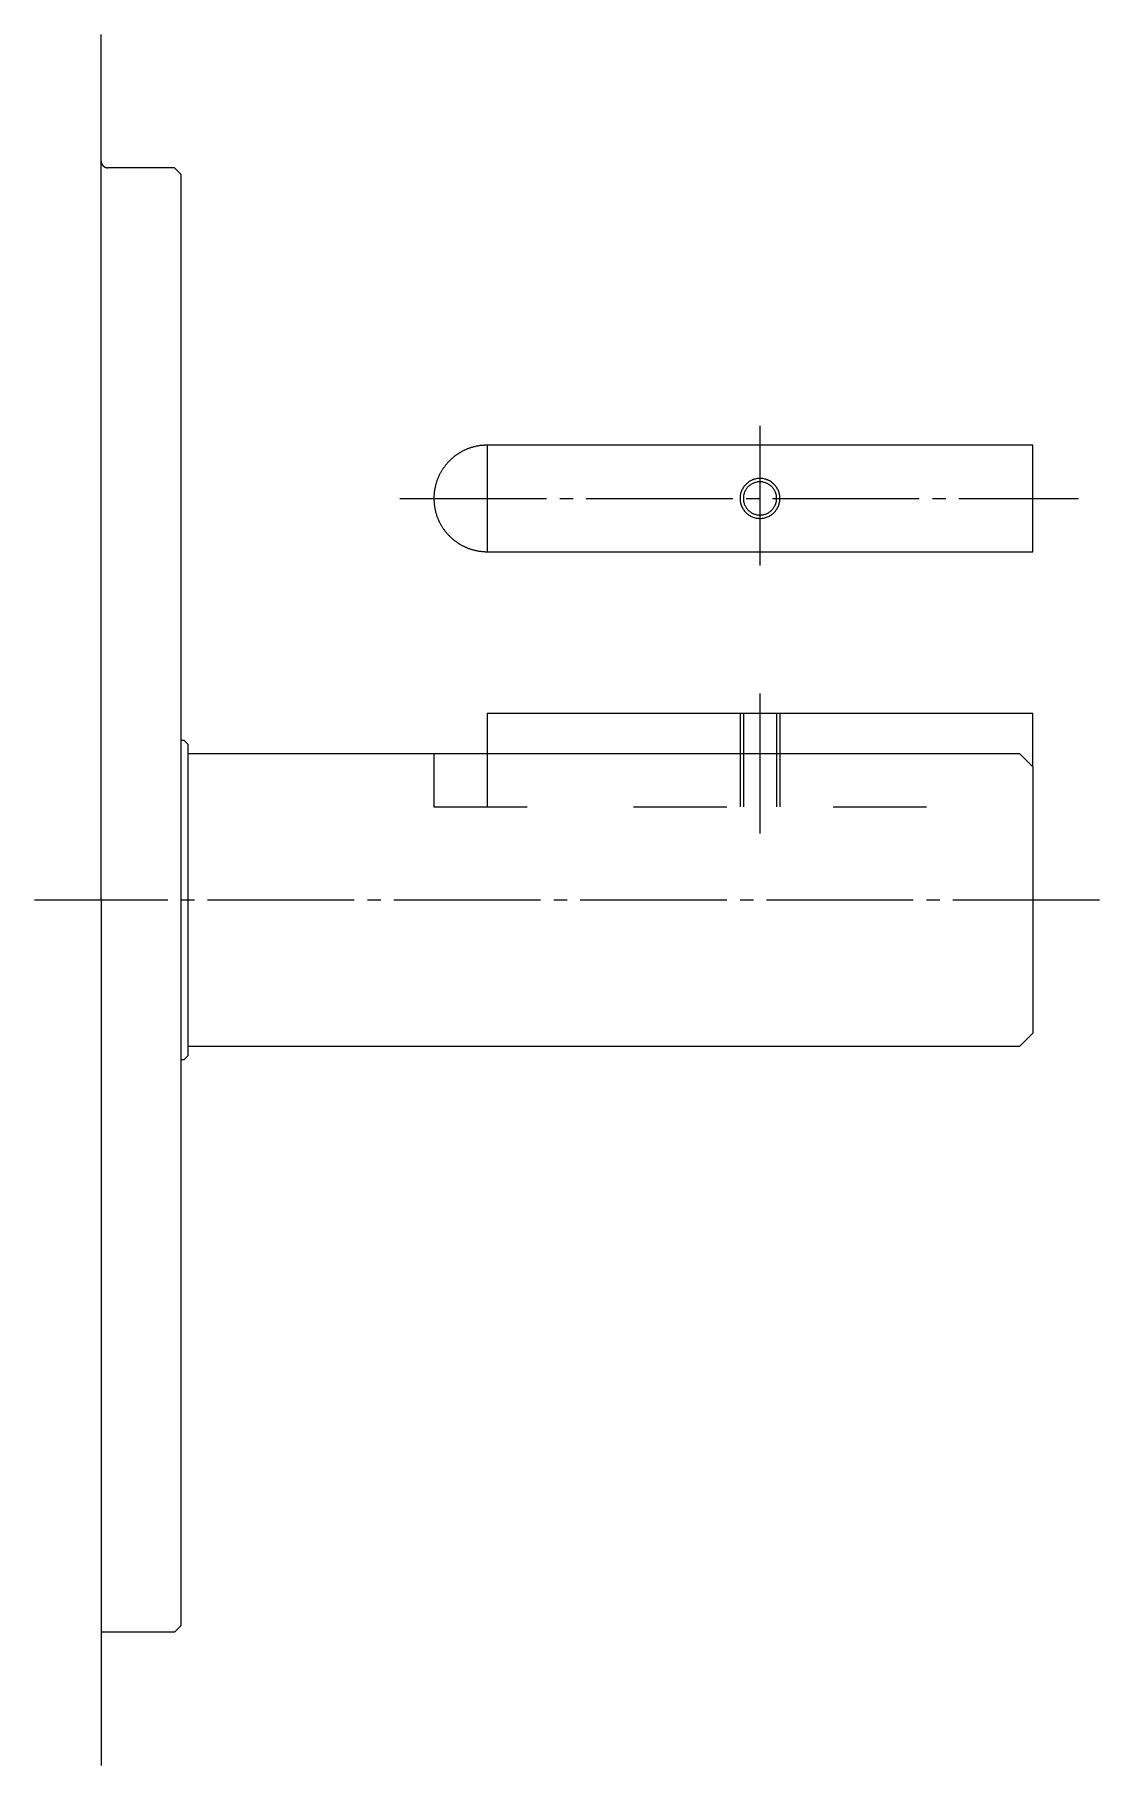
# Model space of a CAD drawing. Extents: x 0 to 661, y 0 to 384.
# Drawn here: x 355.4 to 435.4, y 0 to 130 of the extents above; entities that cross this region are included whole.
import ezdxf

# ---------------------------------------------------------------- set-up
doc = ezdxf.new("R2010")
doc.units = 0
doc.linetypes.add('DASH_CENTER', pattern=[14, 11, -1, 1, -1])
doc.linetypes.add('DASHED', pattern=[15, 7, -8])
doc.layers.get('0').update_dxf_attribs({"linetype": 'CONTINUOUS'})

msp = doc.modelspace()

# ---------------------------------------------------------------- linework, layer by layer
at = {"color": 7, "linetype": 'CONTINUOUS'}
for p, q in [((360.39, 96.34), (360.39, 130)), ((360.39, 65), (360.39, 119.8)), ((365.89, 120), (360.89, 120)), ((365.89, 120), (366.39, 119.5)), ((366.39, 65), (366.39, 119.5)), ((389.39, 99.16), (389.39, 91.16)), ((430.39, 99.16), (389.39, 99.16)), ((430.39, 91.16), (430.39, 99.16)), ((389.39, 91.16), (430.39, 91.16)), ((389.39, 79), (389.39, 76)), ((430.39, 79), (389.39, 79)), ((430.39, 75), (430.39, 79)), ((366.39, 77), (366.59, 77)), ((366.59, 77), (366.89, 76.7)), ((366.89, 76.7), (366.89, 53.3)), ((366.89, 76), (385.39, 76)), ((385.39, 76), (389.39, 76)), ((389.39, 76), (429.39, 76)), ((429.39, 76), (430.39, 75)), ((430.39, 75), (430.39, 72)), ((430.39, 72), (430.39, 55)), ((360.39, 65), (360.39, 0)), ((366.39, 10.5), (366.39, 65)), ((430.39, 55), (429.39, 54)), ((429.39, 54), (366.89, 54)), ((366.59, 53), (366.39, 53)), ((366.59, 53), (366.89, 53.3)), ((365.89, 10), (366.39, 10.5)), ((365.89, 10), (360.39, 10))]:
    msp.add_line(p, q, dxfattribs=at)
at = {"color": 1, "linetype": 'DASH_CENTER'}
for p, q in [((409.89, 90.12), (409.89, 100.62)), ((382.84, 95.16), (433.83, 95.16)), ((409.89, 70), (409.89, 80.5)), ((435.39, 65), (355.39, 65))]:
    msp.add_line(p, q, dxfattribs=at)
at = {"color": 2, "linetype": 'DASHED'}
for p, q in [((408.39, 79), (408.39, 72)), ((411.39, 79), (411.39, 72)), ((385.39, 76), (385.39, 72)), ((385.39, 72), (430.39, 72))]:
    msp.add_line(p, q, dxfattribs=at)
at = {"color": 7, "linetype": 'DASHED'}
for p, q in [((408.64, 79), (408.64, 72)), ((411.14, 79), (411.14, 72)), ((389.39, 76), (389.39, 72))]:
    msp.add_line(p, q, dxfattribs=at)
at = {"color": 7, "linetype": 'CONTINUOUS'}
for points in [[(360.39, 120.5, 0), (360.39, 120.49, 0), (360.39, 120.49, 0), (360.39, 120.48, 0), (360.39, 120.47, 0), (360.39, 120.47, 0), (360.39, 120.46, 0), (360.39, 120.46, 0), (360.39, 120.45, 0), (360.39, 120.44, 0), (360.39, 120.44, 0), (360.39, 120.43, 0), (360.39, 120.43, 0), (360.39, 120.42, 0), (360.4, 120.42, 0), (360.4, 120.41, 0), (360.4, 120.4, 0), (360.4, 120.4, 0), (360.4, 120.39, 0), (360.4, 120.38, 0), (360.4, 120.38, 0), (360.4, 120.37, 0), (360.41, 120.37, 0), (360.41, 120.36, 0), (360.41, 120.36, 0), (360.41, 120.35, 0), (360.41, 120.34, 0), (360.42, 120.34, 0), (360.42, 120.33, 0), (360.42, 120.33, 0), (360.42, 120.32, 0), (360.43, 120.31, 0), (360.43, 120.31, 0), (360.43, 120.3, 0), (360.43, 120.3, 0), (360.43, 120.29, 0), (360.44, 120.29, 0), (360.44, 120.28, 0), (360.44, 120.28, 0), (360.44, 120.27, 0), (360.45, 120.26, 0), (360.45, 120.26, 0), (360.45, 120.25, 0), (360.46, 120.25, 0), (360.46, 120.24, 0), (360.46, 120.24, 0), (360.47, 120.23, 0), (360.47, 120.23, 0), (360.47, 120.22, 0), (360.48, 120.22, 0), (360.48, 120.21, 0), (360.48, 120.21, 0), (360.49, 120.2, 0), (360.49, 120.2, 0), (360.5, 120.19, 0), (360.5, 120.19, 0), (360.5, 120.18, 0), (360.51, 120.18, 0), (360.51, 120.17, 0), (360.51, 120.17, 0), (360.52, 120.16, 0), (360.52, 120.16, 0), (360.53, 120.16, 0), (360.53, 120.15, 0), (360.54, 120.15, 0), (360.54, 120.14, 0), (360.54, 120.14, 0), (360.55, 120.13, 0), (360.55, 120.13, 0), (360.56, 120.12, 0), (360.56, 120.12, 0), (360.57, 120.12, 0), (360.57, 120.11, 0), (360.58, 120.11, 0), (360.58, 120.11, 0), (360.59, 120.1, 0), (360.59, 120.1, 0), (360.6, 120.09, 0), (360.6, 120.09, 0), (360.61, 120.09, 0), (360.61, 120.08, 0), (360.62, 120.08, 0), (360.62, 120.08, 0), (360.63, 120.07, 0), (360.63, 120.07, 0), (360.64, 120.07, 0), (360.64, 120.06, 0), (360.65, 120.06, 0), (360.65, 120.06, 0), (360.66, 120.06, 0), (360.66, 120.05, 0), (360.67, 120.05, 0), (360.68, 120.05, 0), (360.68, 120.05, 0), (360.69, 120.04, 0), (360.69, 120.04, 0), (360.7, 120.04, 0), (360.7, 120.04, 0), (360.71, 120.03, 0), (360.71, 120.03, 0), (360.72, 120.03, 0), (360.73, 120.03, 0), (360.73, 120.03, 0), (360.74, 120.02, 0), (360.74, 120.02, 0), (360.75, 120.02, 0), (360.76, 120.02, 0), (360.76, 120.02, 0), (360.77, 120.02, 0), (360.77, 120.01, 0), (360.78, 120.01, 0), (360.79, 120.01, 0), (360.79, 120.01, 0), (360.8, 120.01, 0), (360.8, 120.01, 0), (360.81, 120.01, 0), (360.82, 120, 0), (360.82, 120, 0), (360.83, 120, 0), (360.83, 120, 0), (360.84, 120, 0), (360.85, 120, 0), (360.85, 120, 0), (360.86, 120, 0), (360.86, 120, 0), (360.87, 120, 0), (360.88, 120, 0), (360.88, 120, 0), (360.89, 120, 0)], [(389.39, 99.16, 0), (389.34, 99.16, 0), (389.29, 99.16, 0), (389.24, 99.16, 0), (389.19, 99.16, 0), (389.14, 99.15, 0), (389.1, 99.15, 0), (389.05, 99.15, 0), (389, 99.14, 0), (388.95, 99.14, 0), (388.9, 99.13, 0), (388.85, 99.13, 0), (388.8, 99.12, 0), (388.75, 99.11, 0), (388.7, 99.1, 0), (388.66, 99.09, 0), (388.61, 99.09, 0), (388.56, 99.08, 0), (388.51, 99.06, 0), (388.46, 99.05, 0), (388.42, 99.04, 0), (388.37, 99.03, 0), (388.32, 99.02, 0), (388.27, 99, 0), (388.23, 98.99, 0), (388.18, 98.98, 0), (388.13, 98.96, 0), (388.09, 98.94, 0), (388.04, 98.93, 0), (388, 98.91, 0), (387.95, 98.89, 0), (387.9, 98.88, 0), (387.86, 98.86, 0), (387.81, 98.84, 0), (387.77, 98.82, 0), (387.72, 98.8, 0), (387.68, 98.78, 0), (387.63, 98.76, 0), (387.59, 98.73, 0), (387.55, 98.71, 0), (387.5, 98.69, 0), (387.46, 98.67, 0), (387.42, 98.64, 0), (387.38, 98.62, 0), (387.33, 98.59, 0), (387.29, 98.57, 0), (387.25, 98.54, 0), (387.21, 98.52, 0), (387.17, 98.49, 0), (387.13, 98.46, 0), (387.09, 98.43, 0), (387.05, 98.4, 0), (387.01, 98.38, 0), (386.97, 98.35, 0), (386.93, 98.32, 0), (386.89, 98.29, 0), (386.85, 98.25, 0), (386.81, 98.22, 0), (386.78, 98.19, 0), (386.74, 98.16, 0), (386.7, 98.13, 0), (386.67, 98.09, 0), (386.63, 98.06, 0), (386.6, 98.03, 0), (386.56, 97.99, 0), (386.53, 97.96, 0), (386.49, 97.92, 0), (386.46, 97.88, 0), (386.43, 97.85, 0), (386.39, 97.81, 0), (386.36, 97.77, 0), (386.33, 97.74, 0), (386.3, 97.7, 0), (386.27, 97.66, 0), (386.24, 97.62, 0), (386.21, 97.58, 0), (386.18, 97.54, 0), (386.15, 97.51, 0), (386.12, 97.47, 0), (386.09, 97.43, 0), (386.06, 97.38, 0), (386.04, 97.34, 0), (386.01, 97.3, 0), (385.98, 97.26, 0), (385.96, 97.22, 0), (385.93, 97.18, 0), (385.91, 97.13, 0), (385.88, 97.09, 0), (385.86, 97.05, 0), (385.84, 97, 0), (385.82, 96.96, 0), (385.79, 96.92, 0), (385.77, 96.87, 0), (385.75, 96.83, 0), (385.73, 96.78, 0), (385.71, 96.74, 0), (385.69, 96.69, 0), (385.68, 96.65, 0), (385.66, 96.6, 0), (385.64, 96.56, 0), (385.62, 96.51, 0), (385.61, 96.46, 0), (385.59, 96.42, 0), (385.58, 96.37, 0), (385.56, 96.32, 0), (385.55, 96.28, 0), (385.53, 96.23, 0), (385.52, 96.18, 0), (385.51, 96.13, 0), (385.5, 96.09, 0), (385.49, 96.04, 0), (385.48, 95.99, 0), (385.47, 95.94, 0), (385.46, 95.89, 0), (385.45, 95.85, 0), (385.44, 95.8, 0), (385.43, 95.75, 0), (385.43, 95.7, 0), (385.42, 95.65, 0), (385.41, 95.6, 0), (385.41, 95.55, 0), (385.4, 95.51, 0), (385.4, 95.46, 0), (385.4, 95.41, 0), (385.39, 95.36, 0), (385.39, 95.31, 0), (385.39, 95.26, 0), (385.39, 95.21, 0), (385.39, 95.16, 0)], [(411.14, 95.16, 0), (411.14, 95.22, 0), (411.13, 95.28, 0), (411.13, 95.35, 0), (411.12, 95.41, 0), (411.1, 95.47, 0), (411.08, 95.53, 0), (411.07, 95.58, 0), (411.04, 95.64, 0), (411.02, 95.7, 0), (410.99, 95.75, 0), (410.96, 95.8, 0), (410.93, 95.86, 0), (410.89, 95.91, 0), (410.86, 95.96, 0), (410.81, 96, 0), (410.77, 96.05, 0), (410.73, 96.09, 0), (410.68, 96.13, 0), (410.63, 96.17, 0), (410.58, 96.2, 0), (410.53, 96.23, 0), (410.48, 96.26, 0), (410.42, 96.29, 0), (410.37, 96.32, 0), (410.31, 96.34, 0), (410.25, 96.36, 0), (410.19, 96.37, 0), (410.13, 96.39, 0), (410.07, 96.4, 0), (410.01, 96.41, 0), (409.95, 96.41, 0), (409.89, 96.41, 0), (409.83, 96.41, 0), (409.77, 96.41, 0), (409.71, 96.4, 0), (409.64, 96.39, 0), (409.58, 96.37, 0), (409.53, 96.36, 0), (409.47, 96.34, 0), (409.41, 96.32, 0), (409.36, 96.29, 0), (409.3, 96.26, 0), (409.25, 96.23, 0), (409.19, 96.2, 0), (409.14, 96.17, 0), (409.1, 96.13, 0), (409.05, 96.09, 0), (409, 96.05, 0), (408.96, 96, 0), (408.92, 95.96, 0), (408.88, 95.91, 0), (408.85, 95.86, 0), (408.82, 95.8, 0), (408.79, 95.75, 0), (408.76, 95.7, 0), (408.73, 95.64, 0), (408.71, 95.58, 0), (408.69, 95.53, 0), (408.68, 95.47, 0), (408.66, 95.41, 0), (408.65, 95.35, 0), (408.64, 95.28, 0), (408.64, 95.22, 0), (408.64, 95.16, 0), (408.64, 95.1, 0), (408.64, 95.04, 0), (408.65, 94.98, 0), (408.66, 94.92, 0), (408.68, 94.86, 0), (408.69, 94.8, 0), (408.71, 94.74, 0), (408.73, 94.68, 0), (408.76, 94.63, 0), (408.79, 94.57, 0), (408.82, 94.52, 0), (408.85, 94.47, 0), (408.88, 94.42, 0), (408.92, 94.37, 0), (408.96, 94.32, 0), (409, 94.28, 0), (409.05, 94.24, 0), (409.1, 94.2, 0), (409.14, 94.16, 0), (409.19, 94.12, 0), (409.25, 94.09, 0), (409.3, 94.06, 0), (409.36, 94.03, 0), (409.41, 94.01, 0), (409.47, 93.99, 0), (409.53, 93.97, 0), (409.58, 93.95, 0), (409.64, 93.94, 0), (409.71, 93.93, 0), (409.77, 93.92, 0), (409.83, 93.91, 0), (409.89, 93.91, 0), (409.95, 93.91, 0), (410.01, 93.92, 0), (410.07, 93.93, 0), (410.13, 93.94, 0), (410.19, 93.95, 0), (410.25, 93.97, 0), (410.31, 93.99, 0), (410.37, 94.01, 0), (410.42, 94.03, 0), (410.48, 94.06, 0), (410.53, 94.09, 0), (410.58, 94.12, 0), (410.63, 94.16, 0), (410.68, 94.2, 0), (410.73, 94.24, 0), (410.77, 94.28, 0), (410.81, 94.32, 0), (410.86, 94.37, 0), (410.89, 94.42, 0), (410.93, 94.47, 0), (410.96, 94.52, 0), (410.99, 94.57, 0), (411.02, 94.63, 0), (411.04, 94.68, 0), (411.07, 94.74, 0), (411.08, 94.8, 0), (411.1, 94.86, 0), (411.12, 94.92, 0), (411.13, 94.98, 0), (411.13, 95.04, 0), (411.14, 95.1, 0), (411.14, 95.16, 0)], [(385.39, 95.16, 0), (385.39, 95.11, 0), (385.39, 95.06, 0), (385.39, 95.01, 0), (385.39, 94.97, 0), (385.4, 94.92, 0), (385.4, 94.87, 0), (385.4, 94.82, 0), (385.41, 94.77, 0), (385.41, 94.72, 0), (385.42, 94.67, 0), (385.43, 94.62, 0), (385.43, 94.58, 0), (385.44, 94.53, 0), (385.45, 94.48, 0), (385.46, 94.43, 0), (385.47, 94.38, 0), (385.48, 94.33, 0), (385.49, 94.29, 0), (385.5, 94.24, 0), (385.51, 94.19, 0), (385.52, 94.14, 0), (385.53, 94.1, 0), (385.55, 94.05, 0), (385.56, 94, 0), (385.58, 93.95, 0), (385.59, 93.91, 0), (385.61, 93.86, 0), (385.62, 93.81, 0), (385.64, 93.77, 0), (385.66, 93.72, 0), (385.68, 93.68, 0), (385.69, 93.63, 0), (385.71, 93.59, 0), (385.73, 93.54, 0), (385.75, 93.5, 0), (385.77, 93.45, 0), (385.79, 93.41, 0), (385.82, 93.36, 0), (385.84, 93.32, 0), (385.86, 93.28, 0), (385.88, 93.23, 0), (385.91, 93.19, 0), (385.93, 93.15, 0), (385.96, 93.11, 0), (385.98, 93.06, 0), (386.01, 93.02, 0), (386.04, 92.98, 0), (386.06, 92.94, 0), (386.09, 92.9, 0), (386.12, 92.86, 0), (386.15, 92.82, 0), (386.18, 92.78, 0), (386.21, 92.74, 0), (386.24, 92.7, 0), (386.27, 92.66, 0), (386.3, 92.62, 0), (386.33, 92.59, 0), (386.36, 92.55, 0), (386.39, 92.51, 0), (386.43, 92.48, 0), (386.46, 92.44, 0), (386.49, 92.4, 0), (386.53, 92.37, 0), (386.56, 92.33, 0), (386.6, 92.3, 0), (386.63, 92.27, 0), (386.67, 92.23, 0), (386.7, 92.2, 0), (386.74, 92.17, 0), (386.78, 92.13, 0), (386.81, 92.1, 0), (386.85, 92.07, 0), (386.89, 92.04, 0), (386.93, 92.01, 0), (386.97, 91.98, 0), (387.01, 91.95, 0), (387.05, 91.92, 0), (387.09, 91.89, 0), (387.13, 91.86, 0), (387.17, 91.84, 0), (387.21, 91.81, 0), (387.25, 91.78, 0), (387.29, 91.76, 0), (387.33, 91.73, 0), (387.38, 91.71, 0), (387.42, 91.68, 0), (387.46, 91.66, 0), (387.5, 91.63, 0), (387.55, 91.61, 0), (387.59, 91.59, 0), (387.63, 91.57, 0), (387.68, 91.55, 0), (387.72, 91.53, 0), (387.77, 91.51, 0), (387.81, 91.49, 0), (387.86, 91.47, 0), (387.9, 91.45, 0), (387.95, 91.43, 0), (388, 91.41, 0), (388.04, 91.4, 0), (388.09, 91.38, 0), (388.13, 91.36, 0), (388.18, 91.35, 0), (388.23, 91.33, 0), (388.27, 91.32, 0), (388.32, 91.31, 0), (388.37, 91.29, 0), (388.42, 91.28, 0), (388.46, 91.27, 0), (388.51, 91.26, 0), (388.56, 91.25, 0), (388.61, 91.24, 0), (388.66, 91.23, 0), (388.7, 91.22, 0), (388.75, 91.21, 0), (388.8, 91.21, 0), (388.85, 91.2, 0), (388.9, 91.19, 0), (388.95, 91.19, 0), (389, 91.18, 0), (389.05, 91.18, 0), (389.1, 91.17, 0), (389.14, 91.17, 0), (389.19, 91.17, 0), (389.24, 91.16, 0), (389.29, 91.16, 0), (389.34, 91.16, 0), (389.39, 91.16, 0)]]:
    msp.add_polyline3d(points, dxfattribs=at)
at = {"color": 2, "linetype": 'CONTINUOUS'}
msp.add_polyline3d([(411.39, 95.16, 0), (411.39, 95.24, 0), (411.38, 95.31, 0), (411.37, 95.38, 0), (411.36, 95.45, 0), (411.34, 95.53, 0), (411.32, 95.6, 0), (411.3, 95.67, 0), (411.27, 95.74, 0), (411.25, 95.8, 0), (411.21, 95.87, 0), (411.18, 95.93, 0), (411.14, 96, 0), (411.09, 96.06, 0), (411.05, 96.11, 0), (411, 96.17, 0), (410.95, 96.22, 0), (410.9, 96.27, 0), (410.84, 96.32, 0), (410.78, 96.37, 0), (410.72, 96.41, 0), (410.66, 96.45, 0), (410.6, 96.48, 0), (410.53, 96.52, 0), (410.46, 96.55, 0), (410.39, 96.57, 0), (410.32, 96.6, 0), (410.25, 96.62, 0), (410.18, 96.63, 0), (410.11, 96.65, 0), (410.04, 96.65, 0), (409.96, 96.66, 0), (409.89, 96.66, 0), (409.81, 96.66, 0), (409.74, 96.65, 0), (409.67, 96.65, 0), (409.6, 96.63, 0), (409.52, 96.62, 0), (409.45, 96.6, 0), (409.38, 96.57, 0), (409.31, 96.55, 0), (409.25, 96.52, 0), (409.18, 96.48, 0), (409.12, 96.45, 0), (409.06, 96.41, 0), (409, 96.37, 0), (408.94, 96.32, 0), (408.88, 96.27, 0), (408.83, 96.22, 0), (408.78, 96.17, 0), (408.73, 96.11, 0), (408.68, 96.06, 0), (408.64, 96, 0), (408.6, 95.93, 0), (408.57, 95.87, 0), (408.53, 95.8, 0), (408.5, 95.74, 0), (408.48, 95.67, 0), (408.45, 95.6, 0), (408.43, 95.53, 0), (408.42, 95.45, 0), (408.4, 95.38, 0), (408.4, 95.31, 0), (408.39, 95.24, 0), (408.39, 95.16, 0), (408.39, 95.09, 0), (408.4, 95.02, 0), (408.4, 94.94, 0), (408.42, 94.87, 0), (408.43, 94.8, 0), (408.45, 94.73, 0), (408.48, 94.66, 0), (408.5, 94.59, 0), (408.53, 94.52, 0), (408.57, 94.46, 0), (408.6, 94.39, 0), (408.64, 94.33, 0), (408.68, 94.27, 0), (408.73, 94.21, 0), (408.78, 94.15, 0), (408.83, 94.1, 0), (408.88, 94.05, 0), (408.94, 94, 0), (409, 93.96, 0), (409.06, 93.91, 0), (409.12, 93.88, 0), (409.18, 93.84, 0), (409.25, 93.81, 0), (409.31, 93.78, 0), (409.38, 93.75, 0), (409.45, 93.73, 0), (409.52, 93.71, 0), (409.6, 93.69, 0), (409.67, 93.68, 0), (409.74, 93.67, 0), (409.81, 93.66, 0), (409.89, 93.66, 0), (409.96, 93.66, 0), (410.04, 93.67, 0), (410.11, 93.68, 0), (410.18, 93.69, 0), (410.25, 93.71, 0), (410.32, 93.73, 0), (410.39, 93.75, 0), (410.46, 93.78, 0), (410.53, 93.81, 0), (410.6, 93.84, 0), (410.66, 93.88, 0), (410.72, 93.91, 0), (410.78, 93.96, 0), (410.84, 94, 0), (410.9, 94.05, 0), (410.95, 94.1, 0), (411, 94.15, 0), (411.05, 94.21, 0), (411.09, 94.27, 0), (411.14, 94.33, 0), (411.18, 94.39, 0), (411.21, 94.46, 0), (411.25, 94.52, 0), (411.27, 94.59, 0), (411.3, 94.66, 0), (411.32, 94.73, 0), (411.34, 94.8, 0), (411.36, 94.87, 0), (411.37, 94.94, 0), (411.38, 95.02, 0), (411.39, 95.09, 0), (411.39, 95.16, 0)], dxfattribs=at)

doc.saveas('drawing.dxf')
